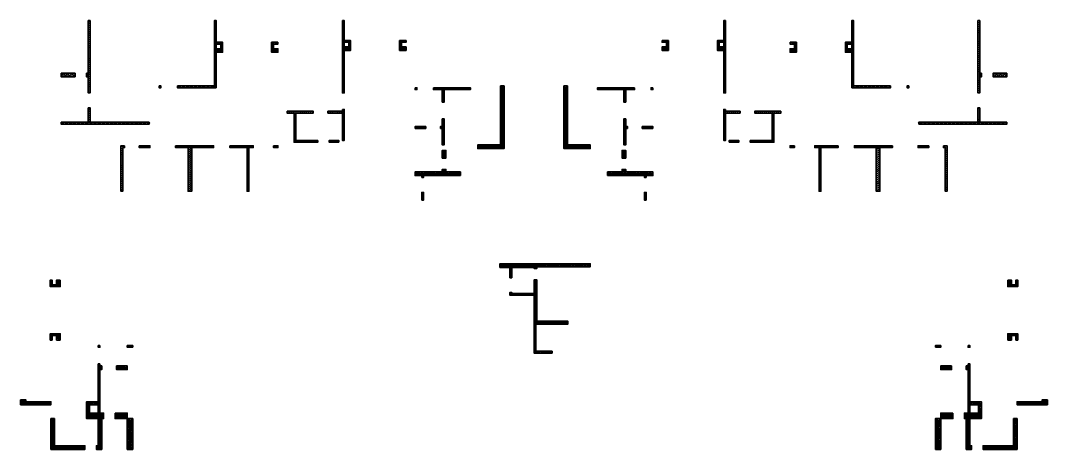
# Model space of a CAD drawing. Header units: millimetres. Extents: x 29 to 219483, y -15 to 28878.
# Drawn here: x 83772 to 140331, y 99 to 23725 of the extents above; entities that cross this region are included whole.
import ezdxf

# ---------------------------------------------------------------- set-up
doc = ezdxf.new("R2010")
doc.units = ezdxf.units.MM
doc.layers.add('changes', color=7, linetype='Continuous')
doc.layers.add('S-COL HATCH', color=9, linetype='Continuous', lineweight=0)
doc.layers.add('S-COLS', color=5, linetype='Continuous', lineweight=35)
pattern_1 = [(45, (-31355720.326, 20722934.52), (0, 84.85281374), [180, -60]), (135, (-31355677.9, 20722976.945), (7e-15, 84.85281374), [180, -60])]
pattern_2 = [(45, (-31795021.83, 20722934.52), (0, 113.13708499), [240, -80]), (135, (-31794965.26, 20722991.09), (9e-15, 113.13708499), [240, -80])]
pattern_3 = [(45, (-31354688.235, 21105015.145), (0, 84.85281374), [180, -60]), (135, (-31354645.81, 21105057.57), (7e-15, 84.85281374), [180, -60])]
pattern_4 = [(45, (-31355720.34, 20769172.47), (0, 84.85281374), [180, -60]), (135, (-31355677.91, 20769214.9), (7e-15, 84.85281374), [180, -60])]
pattern_5 = [(45, (-31796421.86, 20722934.54), (0, 113.13708499), [240, -80]), (135, (-31796365.29, 20722991.11), (9e-15, 113.13708499), [240, -80])]
pattern_6 = [(45, (-31090211.604, 20641732.886), (0, 84.85281374), [180, -60]), (135, (-31090169.18, 20641775.31), (7e-15, 84.85281374), [180, -60])]
pattern_7 = [(45, (-31083161.56, 20641832.9), (0, 84.85281374), [180, -60]), (135, (-31083119.13, 20641875.324), (7e-15, 84.85281374), [180, -60])]
pattern_8 = [(315, (21103954.563, 31375723.854), (84.85281374, -2e-14), [180, -60]), (45, (21103996.99, 31375681.43), (84.85281374, -2e-14), [180, -60])]
pattern_9 = [(45, (-31102401.53, 20629047.31), (0, 84.85281374), [180, -60]), (135, (-31102359.1, 20629089.737), (7e-15, 84.85281374), [180, -60])]
pattern_10 = [(315, (21103954.563, 31375723.836), (84.85281374, -2e-14), [180, -60]), (45, (21103996.99, 31375681.41), (84.85281374, -2e-14), [180, -60])]
pattern_11 = [(315, (-31090211.604, 20694843.886), (84.85281374, -1e-14), [180, -60]), (45, (-31090169.18, 20694801.46), (84.85281374, -2e-14), [180, -60])]
pattern_12 = [(45, (-31348877.827, 21106315.34), (0, 84.85281374), [180, -60]), (135, (-31348835.4, 21106357.77), (7e-15, 84.85281374), [180, -60])]
pattern_13 = [(45, (-31349887.82, 21106315.34), (0, 84.85281374), [180, -60]), (135, (-31349845.396, 21106357.77), (7e-15, 84.85281374), [180, -60])]
pattern_14 = [(45, (-31092440.94, 20628157.467), (0, 84.85281374), [180, -60]), (135, (-31092398.51, 20628199.893), (7e-15, 84.85281374), [180, -60])]
pattern_15 = [(45, (-31350990.33, 20943799.52), (0, 84.85281374), [180, -60]), (135, (-31350947.905, 20943841.946), (7e-15, 84.85281374), [180, -60])]
pattern_16 = [(45, (-31092440.94, 20681268.277), (0, 84.85281374), [180, -60]), (135, (-31092398.51, 20681310.703), (7e-15, 84.85281374), [180, -60])]

# ---------------------------------------------------------------- blocks, each defined once
blk = doc.blocks.new('A$Ca6b6972b')
at = {"layer": 'S-COL HATCH'}
h = blk.add_hatch(dxfattribs=at)
h.set_pattern_fill('AR-HBONE', color=256, scale=15)
h.set_pattern_definition(pattern_6)
edge = h.paths.add_edge_path()
edge.add_line((10779, 22426), (11129, 22426))
edge.add_line((11129, 22426), (11129, 22076))
edge.add_line((11129, 22076), (11029, 22076))
edge.add_line((11029, 22076), (11029, 22326))
edge.add_line((11029, 22326), (10779, 22326))
edge.add_line((10779, 22326), (10779, 22426))
h = blk.add_hatch(dxfattribs=at)
h.set_pattern_fill('AR-HBONE', color=256, scale=15)
h.set_pattern_definition([(45, (-31346340.994, 20824102.645), (0, 84.85281374), [180, -60]), (135, (-31346298.57, 20824145.07), (7e-15, 84.85281374), [180, -60])])
h.paths.add_polyline_path([(10779, 22076), (10779, 21876), (11129, 21876), (11129, 22076)])
h = blk.add_hatch(dxfattribs=at)
h.set_pattern_fill('AR-HBONE', color=256, scale=15)
h.set_pattern_definition(pattern_6)
edge = h.paths.add_edge_path()
edge.add_line((14179, 22426), (13829, 22426))
edge.add_line((13829, 22426), (13829, 22076))
edge.add_line((13829, 22076), (13929, 22076))
edge.add_line((13929, 22076), (13929, 22326))
edge.add_line((13929, 22326), (14179, 22326))
edge.add_line((14179, 22326), (14179, 22426))
h = blk.add_hatch(dxfattribs=at)
h.set_pattern_fill('AR-HBONE', color=256, scale=15)
h.set_pattern_definition([(45, (-31343291.04, 20824102.645), (0, 84.85281374), [180, -60]), (135, (-31343248.616, 20824145.07), (7e-15, 84.85281374), [180, -60])])
h.paths.add_polyline_path([(13829, 22076), (13829, 21876), (14179, 21876), (14179, 22076)])
h = blk.add_hatch(dxfattribs=at)
h.set_pattern_fill('AR-HBONE', color=256, scale=15)
h.set_pattern_definition(pattern_7)
edge = h.paths.add_edge_path()
edge.add_line((17829, 22526), (18179, 22526))
edge.add_line((18179, 22526), (18179, 22176))
edge.add_line((18179, 22176), (18079, 22176))
edge.add_line((18079, 22176), (18079, 22426))
edge.add_line((18079, 22426), (17829, 22426))
edge.add_line((17829, 22426), (17829, 22526))
h = blk.add_hatch(dxfattribs=at)
h.set_pattern_fill('AR-HBONE', color=256, scale=15)
h.set_pattern_definition([(45, (-31339290.95, 20824202.644), (0, 84.85281374), [180, -60]), (135, (-31339248.523, 20824245.07), (7e-15, 84.85281374), [180, -60])])
h.paths.add_polyline_path([(17829, 22176), (17829, 21976), (18179, 21976), (18179, 22176)])
h = blk.add_hatch(dxfattribs=at)
h.set_pattern_fill('AR-HBONE', color=256, scale=15)
h.set_pattern_definition(pattern_7)
edge = h.paths.add_edge_path()
edge.add_line((21229, 22526), (20879, 22526))
edge.add_line((20879, 22526), (20879, 22176))
edge.add_line((20879, 22176), (20979, 22176))
edge.add_line((20979, 22176), (20979, 22426))
edge.add_line((20979, 22426), (21229, 22426))
edge.add_line((21229, 22426), (21229, 22526))
h = blk.add_hatch(dxfattribs=at)
h.set_pattern_fill('AR-HBONE', color=256, scale=15)
h.set_pattern_definition([(45, (-31336241, 20824202.644), (0, 84.85281374), [180, -60]), (135, (-31336198.57, 20824245.07), (7e-15, 84.85281374), [180, -60])])
h.paths.add_polyline_path([(20879, 22176), (20879, 21976), (21229, 21976), (21229, 22176)])
h = blk.add_hatch(dxfattribs=at)
h.set_pattern_fill('AR-HBONE', color=256, scale=15)
h.set_pattern_definition(pattern_9)
edge = h.paths.add_edge_path()
edge.add_line((1989, 8976), (1639, 8976))
edge.add_line((1639, 8976), (1639, 9326))
edge.add_line((1639, 9326), (1739, 9326))
edge.add_line((1739, 9326), (1739, 9076))
edge.add_line((1739, 9076), (1989, 9076))
edge.add_line((1989, 9076), (1989, 8976))
h = blk.add_hatch(dxfattribs=at)
h.set_pattern_fill('AR-HBONE', color=256, scale=15, angle=-90)
h.set_pattern_definition(pattern_8)
h.paths.add_polyline_path([(1989, 8976), (2189, 8976), (2189, 9326), (1989, 9326)])
h = blk.add_hatch(dxfattribs=at)
h.set_pattern_fill('AR-HBONE', color=256, scale=15, angle=-90)
h.set_pattern_definition(pattern_10)
h.paths.add_polyline_path([(1989, 8976), (2189, 8976), (2189, 9326), (1989, 9326)])
h = blk.add_hatch(dxfattribs=at)
h.set_pattern_fill('AR-HBONE', color=256, scale=15)
h.set_pattern_definition(pattern_9)
edge = h.paths.add_edge_path()
edge.add_line((1989, 6376), (1639, 6376))
edge.add_line((1639, 6376), (1639, 6026))
edge.add_line((1639, 6026), (1739, 6026))
edge.add_line((1739, 6026), (1739, 6276))
edge.add_line((1739, 6276), (1989, 6276))
edge.add_line((1989, 6276), (1989, 6376))
h = blk.add_hatch(dxfattribs=at)
h.set_pattern_fill('AR-HBONE', color=256, scale=15, angle=-90)
h.set_pattern_definition(pattern_8)
h.paths.add_polyline_path([(1989, 6376), (2189, 6376), (2189, 6026), (1989, 6026)])
h = blk.add_hatch(dxfattribs=at)
h.set_pattern_fill('AR-HBONE', color=256, scale=15, angle=-90)
h.set_pattern_definition(pattern_10)
h.paths.add_polyline_path([(1989, 6026), (2189, 6026), (2189, 6376), (1989, 6376)])
h = blk.add_hatch(dxfattribs=at)
h.set_pattern_fill('AR-HBONE', color=256, scale=15, angle=-90)
h.set_pattern_definition([(315, (21106240.17, 31372203.845), (84.85281374, -2e-14), [180, -60]), (45, (21106282.595, 31372161.42), (84.85281374, -2e-14), [180, -60])])
h.paths.add_polyline_path([(4275, 5726), (4275, 5626), (4375, 5626), (4375, 5726)])
h = blk.add_hatch(dxfattribs=at)
h.set_pattern_fill('AR-HBONE', color=256, scale=15, angle=-90)
h.set_pattern_definition([(315, (21107940.21, 31376673.825), (84.85281374, -2e-14), [180, -60]), (45, (21107982.637, 31376631.4), (84.85281374, -2e-14), [180, -60])])
h.paths.add_polyline_path([(6175, 5726), (5875, 5726), (5875, 5626), (6175, 5626)])
h = blk.add_hatch(dxfattribs=at)
h.set_pattern_fill('AR-HBONE', color=256, scale=15, angle=-90)
h.set_pattern_definition([(315, (21106240.17, 31371193.857), (84.85281374, -2e-14), [180, -60]), (45, (21106282.595, 31371151.43), (84.85281374, -2e-14), [180, -60])])
h.paths.add_polyline_path([(4275, 4716), (4275, 2000), (4375, 2000), (4375, 4716)])
h = blk.add_hatch(dxfattribs=at)
h.set_pattern_fill('AR-HBONE', color=256, scale=15)
h.set_pattern_definition([(45, (-31362017.66, 21106363.37), (0, 84.85281374), [180, -60]), (135, (-31361975.23, 21106405.8), (7e-15, 84.85281374), [180, -60])])
h.paths.add_polyline_path([(4375, 4398), (4475, 4398), (4475, 4598), (4375, 4598)])
h = blk.add_hatch(dxfattribs=at)
h.set_pattern_fill('AR-HBONE', color=256, scale=15)
h.set_pattern_definition([(45, (-31361107.653, 21106363.37), (0, 84.85281374), [180, -60]), (135, (-31361065.227, 21106405.8), (7e-15, 84.85281374), [180, -60])])
h.paths.add_polyline_path([(5875, 4398), (5875, 4598), (5285, 4598), (5285, 4398)])
h = blk.add_hatch(dxfattribs=at)
h.set_pattern_fill('AR-HBONE', color=256, scale=15, angle=-90)
h.set_pattern_definition(pattern_11)
h.paths.add_polyline_path([(0, 2726), (200, 2726), (300, 2726), (300, 2626), (1675, 2626), (1675, 2466), (0, 2466)])
h = blk.add_hatch(dxfattribs=at)
h.set_pattern_fill('AR-HBONE', color=256, scale=15)
h.set_pattern_definition([(45, (-31100345.92, 20625022.12), (0, 84.85281374), [180, -60]), (135, (-31100303.495, 20625064.55), (7e-15, 84.85281374), [180, -60])])
h.paths.add_polyline_path([(4275, 2625), (3635, 2625), (3635, 2000), (3795, 2000), (3795, 2466), (4275, 2466)])
h = blk.add_hatch(dxfattribs=at)
h.set_pattern_fill('AR-HBONE', color=256, scale=15, angle=-90)
h.set_pattern_definition(pattern_11)
edge = h.paths.add_edge_path()
edge.add_line((1875, 1700), (1875, 200))
edge.add_line((1875, 200), (3545, 200))
edge.add_line((3545, 200), (3545, 0))
edge.add_line((3545, 0), (1675, 0))
edge.add_line((1675, 0), (1675, 1700))
edge.add_line((1675, 1700), (1875, 1700))
h = blk.add_hatch(dxfattribs=at)
h.set_pattern_fill('AR-HBONE', color=256, scale=15)
h.set_pattern_definition([(45, (-31362507.66, 21103765.56), (0, 84.85281374), [180, -60]), (135, (-31362465.23, 21103807.99), (7e-15, 84.85281374), [180, -60])])
h.paths.add_polyline_path([(4575, 1700), (4575, 2000), (3635, 2000), (3635, 1700)])
h = blk.add_hatch(dxfattribs=at)
h.set_pattern_fill('AR-HBONE', color=256, scale=15, angle=-90)
h.set_pattern_definition(pattern_11)
h.paths.add_polyline_path([(4275, 200), (4175, 200), (4175, 0), (4475, 0), (4475, 1700), (4275, 1700)])
h = blk.add_hatch(dxfattribs=at)
h.set_pattern_fill('AR-HBONE', color=256, scale=15)
h.set_pattern_definition([(45, (-31361107.653, 21103765.56), (0, 84.85281374), [180, -60]), (135, (-31361065.227, 21103807.99), (7e-15, 84.85281374), [180, -60])])
h.paths.add_polyline_path([(5875, 1700), (5875, 2000), (5205, 2000), (5205, 1700)])
h = blk.add_hatch(dxfattribs=at)
h.set_pattern_fill('AR-HBONE', color=256, scale=15, angle=-90)
h.set_pattern_definition([(315, (21107940.21, 31371048.637), (84.85281374, -2e-14), [180, -60]), (45, (21107982.637, 31371006.21), (84.85281374, -2e-14), [180, -60])])
h.paths.add_polyline_path([(5875, 0), (6175, 0), (6175, 1700), (5875, 1700)])
at = {"layer": 'S-COLS'}
for points in [[(10779, 22426), (11129, 22426), (11129, 22076), (11029, 22076), (11029, 22326), (10779, 22326), (10779, 22426)], [(14179, 22426), (13829, 22426), (13829, 22076), (13929, 22076), (13929, 22326), (14179, 22326), (14179, 22426)], [(17829, 22526), (18179, 22526), (18179, 22176), (18079, 22176), (18079, 22426), (17829, 22426), (17829, 22526)], [(21229, 22526), (20879, 22526), (20879, 22176), (20979, 22176), (20979, 22426), (21229, 22426), (21229, 22526)], [(1875, 1700), (1875, 200), (3545, 200), (3545, 0), (1675, 0), (1675, 1700), (1875, 1700)]]:
    blk.add_lwpolyline(points, dxfattribs=at)
at = {"layer": 'S-COLS', "elevation": 0}
for points in [[(10779, 22076), (11129, 22076), (11129, 21876), (10779, 21876)], [(13829, 22076), (14179, 22076), (14179, 21876), (13829, 21876)], [(2189, 9326), (2189, 8976), (1989, 8976), (1989, 9326)], [(2189, 6026), (2189, 6376), (1989, 6376), (1989, 6026)], [(4375, 5726), (4375, 5626), (4275, 5626), (4275, 5726)], [(6175, 5626), (6175, 5726), (5875, 5726), (5875, 5626)], [(4375, 4716), (4375, 2000), (4275, 2000), (4275, 4716)], [(4375, 4598), (4475, 4598), (4475, 4398), (4375, 4398)], [(5285, 4598), (5875, 4598), (5875, 4398), (5285, 4398)], [(0, 2726), (200, 2726), (300, 2726), (300, 2626), (1675, 2626), (1675, 2466), (0, 2466)], [(3635, 2000), (4575, 2000), (4575, 1700), (3635, 1700)], [(4275, 200), (4175, 200), (4175, 0), (4475, 0), (4475, 1700), (4275, 1700)], [(5205, 2000), (5875, 2000), (5875, 1700), (5205, 1700)], [(6175, 0), (6175, 1700), (5875, 1700), (5875, 0)]]:
    blk.add_lwpolyline(points, close=True, dxfattribs=at)
at = {"layer": 'S-COLS'}
for points in [[(17829, 22176), (18179, 22176), (18179, 21976), (17829, 21976)], [(20879, 22176), (21229, 22176), (21229, 21976), (20879, 21976)]]:
    blk.add_lwpolyline(points, close=True, dxfattribs=at)
at = {"layer": 'S-COLS', "elevation": 0}
for points in [[(1989, 8976), (1639, 8976), (1639, 9326), (1739, 9326), (1739, 9076), (1989, 9076), (1989, 8976)], [(1989, 6376), (1639, 6376), (1639, 6026), (1739, 6026), (1739, 6276), (1989, 6276), (1989, 6376)], [(4275, 2625), (3635, 2625), (3635, 2000), (3795, 2000), (3795, 2466), (4275, 2466), (4275, 2625)]]:
    blk.add_lwpolyline(points, dxfattribs=at)
blk = doc.blocks.new('A$C9134d95b')
at = {"layer": 'S-COL HATCH'}
h = blk.add_hatch(dxfattribs=at)
h.set_pattern_fill('AR-HBONE', color=256, scale=20)
h.set_pattern_definition(pattern_2)
h.paths.add_polyline_path([(1600, 10050), (1500, 10050), (1500, 6060), (1600, 6060)])
h = blk.add_hatch(dxfattribs=at)
h.set_pattern_fill('AR-HBONE', color=256, scale=20)
h.set_pattern_definition(pattern_2)
h.paths.add_polyline_path([(8550, 10050), (8450, 10050), (8450, 6350), (8550, 6350)])
h = blk.add_hatch(dxfattribs=at)
h.set_pattern_fill('AR-HBONE', color=256, scale=15)
h.set_pattern_definition(pattern_3)
h.paths.add_polyline_path([(15600, 10050), (15500, 10050), (15500, 6060), (15600, 6060)])
h = blk.add_hatch(dxfattribs=at)
h.set_pattern_fill('AR-HBONE', color=256, scale=15)
h.set_pattern_definition(pattern_3)
h.paths.add_polyline_path([(36500, 10050), (36600, 10050), (36600, 6060), (36500, 6060)])
h = blk.add_hatch(dxfattribs=at)
h.set_pattern_fill('AR-HBONE', color=256, scale=20)
h.set_pattern_definition(pattern_2)
h.paths.add_polyline_path([(43550, 10050), (43650, 10050), (43650, 6350), (43550, 6350)])
h = blk.add_hatch(dxfattribs=at)
h.set_pattern_fill('AR-HBONE', color=256, scale=20)
h.set_pattern_definition(pattern_2)
h.paths.add_polyline_path([(50500, 10050), (50600, 10050), (50600, 6060), (50500, 6060)])
h = blk.add_hatch(dxfattribs=at)
h.set_pattern_fill('AR-HBONE', color=256, scale=20)
h.set_pattern_definition(pattern_5)
h.paths.add_polyline_path([(0, 7150), (0, 6950), (770, 6950), (770, 7150)])
h = blk.add_hatch(dxfattribs=at)
h.set_pattern_fill('AR-HBONE', color=256, scale=20)
h.set_pattern_definition(pattern_2)
h.paths.add_polyline_path([(1400, 7150), (1400, 6950), (1500, 6950), (1500, 7150)])
h = blk.add_hatch(dxfattribs=at)
h.set_pattern_fill('AR-HBONE', color=256, scale=20)
h.set_pattern_definition(pattern_2)
h.paths.add_polyline_path([(50700, 7150), (50700, 6950), (50600, 6950), (50600, 7150)])
h = blk.add_hatch(dxfattribs=at)
h.set_pattern_fill('AR-HBONE', color=256, scale=20)
h.set_pattern_definition(pattern_5)
h.paths.add_polyline_path([(52100, 6950), (52100, 7150), (51330, 7150), (51330, 6950)])
h = blk.add_hatch(dxfattribs=at)
h.set_pattern_fill('AR-HBONE', color=256, scale=15)
h.set_pattern_definition(pattern_3)
h.paths.add_polyline_path([(5500, 6450), (5400, 6450), (5400, 6350), (5500, 6350)])
h = blk.add_hatch(dxfattribs=at)
h.set_pattern_fill('AR-HBONE', color=256, scale=20)
h.set_pattern_definition(pattern_2)
h.paths.add_polyline_path([(8450, 6450), (6410, 6450), (6410, 6350), (8450, 6350)])
h = blk.add_hatch(dxfattribs=at)
h.set_pattern_fill('AR-HBONE', color=256, scale=15)
h.set_pattern_definition(pattern_13)
h.paths.add_polyline_path([(19600, 6250), (19600, 6350), (19500, 6350), (19500, 6250)])
h = blk.add_hatch(dxfattribs=at)
h.set_pattern_fill('AR-HBONE', color=256, scale=15)
h.set_pattern_definition(pattern_1)
h.paths.add_polyline_path([(20090, 4210), (19500, 4210), (19500, 4110), (20090, 4110)])
h.paths.add_polyline_path([(21100, 4640), (21000, 4640), (21000, 3200), (21100, 3200)])
h.paths.add_polyline_path([(21000, 4210), (20900, 4210), (20900, 4110), (21000, 4110)])
h.paths.add_polyline_path([(21100, 6250), (21000, 6250), (21000, 5550), (21100, 5550)])
h = blk.add_hatch(dxfattribs=at)
h.set_pattern_fill('AR-HBONE', color=256, scale=15)
h.set_pattern_definition(pattern_12)
h.paths.add_polyline_path([(22550, 6250), (22550, 6350), (20510, 6350), (20510, 6250)])
h = blk.add_hatch(dxfattribs=at)
h.set_pattern_fill('AR-HBONE', color=256, scale=15)
h.set_pattern_definition(pattern_14)
h.paths.add_polyline_path([(24200, 6450), (24400, 6450), (24400, 3000), (22950, 3000), (22950, 3200), (24200, 3200)])
h = blk.add_hatch(dxfattribs=at)
h.set_pattern_fill('AR-HBONE', color=256, scale=15)
h.set_pattern_definition(pattern_14)
h.paths.add_polyline_path([(27900, 6450), (27700, 6450), (27700, 3000), (29150, 3000), (29150, 3200), (27900, 3200)])
h = blk.add_hatch(dxfattribs=at)
h.set_pattern_fill('AR-HBONE', color=256, scale=15)
h.set_pattern_definition(pattern_12)
h.paths.add_polyline_path([(31590, 6250), (31590, 6350), (29550, 6350), (29550, 6250)])
h = blk.add_hatch(dxfattribs=at)
h.set_pattern_fill('AR-HBONE', color=256, scale=15)
h.set_pattern_definition(pattern_1)
h.paths.add_polyline_path([(32010, 4210), (32600, 4210), (32600, 4110), (32010, 4110)])
h.paths.add_polyline_path([(31000, 4640), (31100, 4640), (31100, 3200), (31000, 3200)])
h.paths.add_polyline_path([(31100, 4210), (31200, 4210), (31200, 4110), (31100, 4110)])
h.paths.add_polyline_path([(31000, 6250), (31100, 6250), (31100, 5550), (31000, 5550)])
h = blk.add_hatch(dxfattribs=at)
h.set_pattern_fill('AR-HBONE', color=256, scale=15)
h.set_pattern_definition(pattern_13)
h.paths.add_polyline_path([(32500, 6350), (32500, 6250), (32600, 6250), (32600, 6350)])
h = blk.add_hatch(dxfattribs=at)
h.set_pattern_fill('AR-HBONE', color=256, scale=20)
h.set_pattern_definition(pattern_2)
h.paths.add_polyline_path([(43650, 6450), (45690, 6450), (45690, 6350), (43650, 6350)])
h = blk.add_hatch(dxfattribs=at)
h.set_pattern_fill('AR-HBONE', color=256, scale=15)
h.set_pattern_definition(pattern_3)
h.paths.add_polyline_path([(46600, 6450), (46700, 6450), (46700, 6350), (46600, 6350)])
h = blk.add_hatch(dxfattribs=at)
h.set_pattern_fill('AR-HBONE', color=256, scale=20)
h.set_pattern_definition(pattern_2)
h.paths.add_polyline_path([(1600, 5250), (1500, 5250), (1500, 4450), (1600, 4450)])
h = blk.add_hatch(dxfattribs=at)
h.set_pattern_fill('AR-HBONE', color=256, scale=20)
h.set_pattern_definition(pattern_2)
h.paths.add_polyline_path([(15600, 5150), (15500, 5150), (15500, 3450), (15600, 3450)])
h = blk.add_hatch(dxfattribs=at)
h.set_pattern_fill('AR-HBONE', color=256, scale=20)
h.set_pattern_definition(pattern_2)
h.paths.add_polyline_path([(36500, 5150), (36600, 5150), (36600, 3450), (36500, 3450)])
h = blk.add_hatch(dxfattribs=at)
h.set_pattern_fill('AR-HBONE', color=256, scale=20)
h.set_pattern_definition(pattern_2)
h.paths.add_polyline_path([(50500, 5250), (50600, 5250), (50600, 4450), (50500, 4450)])
h = blk.add_hatch(dxfattribs=at)
h.set_pattern_fill('AR-HBONE', color=256, scale=20)
h.set_pattern_definition(pattern_2)
h.paths.add_polyline_path([(12450, 5050), (12450, 4950), (13890, 4950), (13890, 5050)])
h = blk.add_hatch(dxfattribs=at)
h.set_pattern_fill('AR-HBONE', color=256, scale=20)
h.set_pattern_definition(pattern_2)
h.paths.add_polyline_path([(12840, 3450), (12940, 3450), (12940, 4950), (12840, 4950)])
h = blk.add_hatch(dxfattribs=at)
h.set_pattern_fill('AR-HBONE', color=256, scale=20)
h.set_pattern_definition(pattern_2)
h.paths.add_polyline_path([(15500, 5050), (14700, 5050), (14700, 4950), (15500, 4950)])
h = blk.add_hatch(dxfattribs=at)
h.set_pattern_fill('AR-HBONE', color=256, scale=20)
h.set_pattern_definition(pattern_2)
h.paths.add_polyline_path([(36600, 5050), (37400, 5050), (37400, 4950), (36600, 4950)])
h = blk.add_hatch(dxfattribs=at)
h.set_pattern_fill('AR-HBONE', color=256, scale=20)
h.set_pattern_definition(pattern_2)
h.paths.add_polyline_path([(39650, 5050), (39650, 4950), (38210, 4950), (38210, 5050)])
h = blk.add_hatch(dxfattribs=at)
h.set_pattern_fill('AR-HBONE', color=256, scale=20)
h.set_pattern_definition(pattern_2)
h.paths.add_polyline_path([(39260, 3450), (39160, 3450), (39160, 4950), (39260, 4950)])
h = blk.add_hatch(dxfattribs=at)
h.set_pattern_fill('AR-HBONE', color=256, scale=20)
h.set_pattern_definition(pattern_2)
h.paths.add_polyline_path([(4900, 4450), (0, 4450), (0, 4350), (4900, 4350)])
h = blk.add_hatch(dxfattribs=at)
h.set_pattern_fill('AR-HBONE', color=256, scale=20)
h.set_pattern_definition(pattern_2)
h.paths.add_polyline_path([(47200, 4450), (52100, 4450), (52100, 4350), (47200, 4350)])
h = blk.add_hatch(dxfattribs=at)
h.set_pattern_fill('AR-HBONE', color=256, scale=20)
h.set_pattern_definition(pattern_2)
h.paths.add_polyline_path([(12840, 3450), (12840, 3350), (14140, 3350), (14140, 3450)])
h = blk.add_hatch(dxfattribs=at)
h.set_pattern_fill('AR-HBONE', color=256, scale=20)
h.set_pattern_definition(pattern_2)
h.paths.add_polyline_path([(15300, 3450), (14770, 3450), (14770, 3350), (15300, 3350)])
h = blk.add_hatch(dxfattribs=at)
h.set_pattern_fill('AR-HBONE', color=256, scale=20)
h.set_pattern_definition(pattern_2)
h.paths.add_polyline_path([(36800, 3450), (37330, 3450), (37330, 3350), (36800, 3350)])
h = blk.add_hatch(dxfattribs=at)
h.set_pattern_fill('AR-HBONE', color=256, scale=20)
h.set_pattern_definition(pattern_2)
h.paths.add_polyline_path([(39260, 3450), (39260, 3350), (37960, 3350), (37960, 3450)])
h = blk.add_hatch(dxfattribs=at)
h.set_pattern_fill('AR-HBONE', color=256, scale=20)
h.set_pattern_definition(pattern_2)
h.paths.add_polyline_path([(3400, 3050), (3500, 3050), (3500, 3150), (3300, 3150), (3300, 651), (3400, 651)])
h = blk.add_hatch(dxfattribs=at)
h.set_pattern_fill('AR-HBONE', color=256, scale=20)
h.set_pattern_definition(pattern_2)
h.paths.add_polyline_path([(4900, 3150), (4310, 3150), (4310, 3050), (4900, 3050)])
h = blk.add_hatch(dxfattribs=at)
h.set_pattern_fill('AR-HBONE', color=256, scale=20)
h.set_pattern_definition(pattern_2)
h.paths.add_polyline_path([(8400, 3050), (8400, 3150), (6310, 3150), (6310, 3050)])
h = blk.add_hatch(dxfattribs=at)
h.set_pattern_fill('AR-HBONE', color=256, scale=20)
h.set_pattern_definition(pattern_2)
h.paths.add_polyline_path([(7000, 650), (7200, 650), (7200, 3050), (7000, 3050)])
h = blk.add_hatch(dxfattribs=at)
h.set_pattern_fill('AR-HBONE', color=256, scale=20)
h.set_pattern_definition(pattern_2)
h.paths.add_polyline_path([(10590, 3150), (9300, 3150), (9300, 3050), (10590, 3050)])
h = blk.add_hatch(dxfattribs=at)
h.set_pattern_fill('AR-HBONE', color=256, scale=20)
h.set_pattern_definition(pattern_2)
h.paths.add_polyline_path([(10350, 3050), (10250, 3050), (10250, 650), (10350, 650)])
h = blk.add_hatch(dxfattribs=at)
h.set_pattern_fill('AR-HBONE', color=256, scale=20)
h.set_pattern_definition(pattern_2)
h.paths.add_polyline_path([(11950, 3150), (11710, 3150), (11710, 3050), (11950, 3050)])
h = blk.add_hatch(dxfattribs=at)
h.set_pattern_fill('AR-HBONE', color=256, scale=15)
h.set_pattern_definition(pattern_14)
h.paths.add_polyline_path([(21000, 1710), (21200, 1710), (21200, 1845), (21000, 1845)])
h.paths.add_polyline_path([(21000, 2475), (21200, 2475), (21200, 2900), (21000, 2900)])
h = blk.add_hatch(dxfattribs=at)
h.set_pattern_fill('AR-HBONE', color=256, scale=15)
h.set_pattern_definition(pattern_14)
h.paths.add_polyline_path([(31100, 1710), (30900, 1710), (30900, 1845), (31100, 1845)])
h.paths.add_polyline_path([(31100, 2475), (30900, 2475), (30900, 2900), (31100, 2900)])
h = blk.add_hatch(dxfattribs=at)
h.set_pattern_fill('AR-HBONE', color=256, scale=20)
h.set_pattern_definition(pattern_2)
h.paths.add_polyline_path([(40150, 3150), (40390, 3150), (40390, 3050), (40150, 3050)])
h = blk.add_hatch(dxfattribs=at)
h.set_pattern_fill('AR-HBONE', color=256, scale=20)
h.set_pattern_definition(pattern_2)
h.paths.add_polyline_path([(41510, 3150), (42800, 3150), (42800, 3050), (41510, 3050)])
h = blk.add_hatch(dxfattribs=at)
h.set_pattern_fill('AR-HBONE', color=256, scale=20)
h.set_pattern_definition(pattern_2)
h.paths.add_polyline_path([(41750, 3050), (41850, 3050), (41850, 650), (41750, 650)])
h = blk.add_hatch(dxfattribs=at)
h.set_pattern_fill('AR-HBONE', color=256, scale=20)
h.set_pattern_definition(pattern_2)
h.paths.add_polyline_path([(43700, 3050), (43700, 3150), (45790, 3150), (45790, 3050)])
h = blk.add_hatch(dxfattribs=at)
h.set_pattern_fill('AR-HBONE', color=256, scale=20)
h.set_pattern_definition(pattern_2)
h.paths.add_polyline_path([(45100, 3050), (44900, 3050), (44900, 650), (45100, 650)])
h = blk.add_hatch(dxfattribs=at)
h.set_pattern_fill('AR-HBONE', color=256, scale=20)
h.set_pattern_definition(pattern_2)
h.paths.add_polyline_path([(47200, 3150), (47790, 3150), (47790, 3050), (47200, 3050)])
h = blk.add_hatch(dxfattribs=at)
h.set_pattern_fill('AR-HBONE', color=256, scale=20)
h.set_pattern_definition(pattern_2)
h.paths.add_polyline_path([(48700, 3050), (48600, 3050), (48600, 3150), (48800, 3150), (48800, 651), (48700, 651)])
h = blk.add_hatch(dxfattribs=at)
h.set_pattern_fill('AR-HBONE', color=256, scale=15)
h.set_pattern_definition(pattern_15)
h.paths.add_polyline_path([(19500, 1710), (19500, 1510), (22000, 1510), (22000, 1710)])
h = blk.add_hatch(dxfattribs=at)
h.set_pattern_fill('AR-HBONE', color=256, scale=15)
h.set_pattern_definition(pattern_15)
h.paths.add_polyline_path([(30100, 1710), (30100, 1510), (32600, 1510), (32600, 1710)])
h = blk.add_hatch(dxfattribs=at)
h.set_pattern_fill('AR-HBONE', color=256, scale=15)
h.set_pattern_definition(pattern_4)
h.paths.add_polyline_path([(19970, 580), (19870, 580), (19870, 160), (19970, 160)])
h.paths.add_polyline_path([(19970, 1510), (19870, 1510), (19870, 1410), (19970, 1410)])
h = blk.add_hatch(dxfattribs=at)
h.set_pattern_fill('AR-HBONE', color=256, scale=15)
h.set_pattern_definition(pattern_4)
h.paths.add_polyline_path([(32130, 580), (32230, 580), (32230, 160), (32130, 160)])
h.paths.add_polyline_path([(32130, 1510), (32230, 1510), (32230, 1410), (32130, 1410)])
h = blk.add_hatch(dxfattribs=at)
h.set_pattern_fill('AR-HBONE', color=256, scale=15)
h.set_pattern_definition(pattern_16)
h.paths.add_polyline_path([(24170, -3350), (24170, -3550), (24720, -3550), (24720, -4120), (24820, -4120), (24820, -3550), (26050, -3550), (26050, -3605), (26210, -3605), (26210, -3510), (29150, -3510), (29150, -3350)])
h = blk.add_hatch(dxfattribs=at)
h.set_pattern_fill('AR-HBONE', color=256, scale=15)
h.set_pattern_definition(pattern_16)
h.paths.add_polyline_path([(26210, -4235), (26050, -4235), (26050, -4980), (24820, -4980), (24820, -4930), (24720, -4930), (24720, -5080), (26050, -5080), (26050, -8270), (26150, -8270), (27050, -8270), (27050, -8170), (26150, -8170), (26150, -6670), (27920, -6670), (27920, -6510), (26210, -6510)])
at = {"layer": 'S-COLS', "elevation": 0}
for points in [[(1500, 10050), (1600, 10050), (1600, 6060), (1500, 6060)], [(8550, 6350), (8450, 6350), (8450, 10050), (8550, 10050)], [(15500, 10050), (15600, 10050), (15600, 6060), (15500, 6060)], [(36600, 10050), (36500, 10050), (36500, 6060), (36600, 6060)], [(43550, 6350), (43650, 6350), (43650, 10050), (43550, 10050)], [(50600, 10050), (50500, 10050), (50500, 6060), (50600, 6060)], [(0, 7150), (770, 7150), (770, 6950), (0, 6950)], [(52100, 7150), (51330, 7150), (51330, 6950), (52100, 6950)], [(5400, 6450), (5500, 6450), (5500, 6350), (5400, 6350)], [(6410, 6450), (8450, 6450), (8450, 6350), (6410, 6350)], [(19500, 6350), (19600, 6350), (19600, 6250), (19500, 6250)], [(20510, 6350), (22550, 6350), (22550, 6250), (20510, 6250)], [(21000, 5550), (21100, 5550), (21100, 6250), (21000, 6250)], [(24200, 6450), (24400, 6450), (24400, 3000), (22950, 3000), (22950, 3200), (24200, 3200)], [(27900, 6450), (27700, 6450), (27700, 3000), (29150, 3000), (29150, 3200), (27900, 3200)], [(31590, 6350), (29550, 6350), (29550, 6250), (31590, 6250)], [(31100, 5550), (31000, 5550), (31000, 6250), (31100, 6250)], [(32600, 6350), (32500, 6350), (32500, 6250), (32600, 6250)], [(45690, 6450), (43650, 6450), (43650, 6350), (45690, 6350)], [(46700, 6450), (46600, 6450), (46600, 6350), (46700, 6350)], [(1500, 5250), (1600, 5250), (1600, 4450), (1500, 4450)], [(15500, 5150), (15600, 5150), (15600, 3450), (15500, 3450)], [(36600, 5150), (36500, 5150), (36500, 3450), (36600, 3450)], [(50600, 5250), (50500, 5250), (50500, 4450), (50600, 4450)], [(12450, 5050), (13890, 5050), (13890, 4950), (12450, 4950)], [(14700, 5050), (15500, 5050), (15500, 4950), (14700, 4950)], [(21000, 4640), (21100, 4640), (21100, 3200), (21000, 3200)], [(31100, 4640), (31000, 4640), (31000, 3200), (31100, 3200)], [(37400, 5050), (36600, 5050), (36600, 4950), (37400, 4950)], [(39650, 5050), (38210, 5050), (38210, 4950), (39650, 4950)], [(0, 4450), (4850, 4450), (4850, 4350), (0, 4350)], [(19500, 4110), (20090, 4110), (20090, 4210), (19500, 4210)], [(20900, 4110), (21000, 4110), (21000, 4210), (20900, 4210)], [(31200, 4110), (31100, 4110), (31100, 4210), (31200, 4210)], [(32600, 4110), (32010, 4110), (32010, 4210), (32600, 4210)], [(52100, 4450), (47250, 4450), (47250, 4350), (52100, 4350)], [(15300, 3350), (14770, 3350), (14770, 3450), (15300, 3450)], [(36800, 3350), (37330, 3350), (37330, 3450), (36800, 3450)], [(4310, 3150), (4900, 3150), (4900, 3050), (4310, 3050)], [(6310, 3150), (8400, 3150), (8400, 3050), (6310, 3050)], [(7000, 3050), (7200, 3050), (7200, 650), (7000, 650)], [(9300, 3150), (10590, 3150), (10590, 3050), (9300, 3050)], [(10250, 3050), (10350, 3050), (10350, 650), (10250, 650)], [(11710, 3150), (11950, 3150), (11950, 3050), (11710, 3050)], [(21000, 2475), (21200, 2475), (21200, 2900), (21000, 2900)], [(31100, 2475), (30900, 2475), (30900, 2900), (31100, 2900)], [(40390, 3150), (40150, 3150), (40150, 3050), (40390, 3050)], [(42800, 3150), (41510, 3150), (41510, 3050), (42800, 3050)], [(41850, 3050), (41750, 3050), (41750, 650), (41850, 650)], [(45790, 3150), (43700, 3150), (43700, 3050), (45790, 3050)], [(45100, 3050), (44900, 3050), (44900, 650), (45100, 650)], [(47790, 3150), (47200, 3150), (47200, 3050), (47790, 3050)], [(22000, 1510), (19500, 1510), (19500, 1710), (22000, 1710)], [(21000, 1710), (21200, 1710), (21200, 1845), (21000, 1845)], [(30100, 1510), (32600, 1510), (32600, 1710), (30100, 1710)], [(31100, 1710), (30900, 1710), (30900, 1845), (31100, 1845)], [(19870, 1410), (19970, 1410), (19970, 1510), (19870, 1510)], [(32230, 1410), (32130, 1410), (32130, 1510), (32230, 1510)], [(19870, 160), (19970, 160), (19970, 580), (19870, 580)], [(32230, 160), (32130, 160), (32130, 580), (32230, 580)], [(24820, -3550), (24820, -4120), (24720, -4120), (24720, -3550), (24170, -3550), (24170, -3350), (29150, -3350), (29150, -3510), (26210, -3510), (26210, -3605), (26050, -3605), (26050, -3550)], [(26050, -5080), (24720, -5080), (24720, -4930), (24820, -4930), (24820, -4980), (26050, -4980), (26050, -4235), (26210, -4235), (26210, -6510), (27920, -6510), (27920, -6670), (26150, -6670), (26150, -8170), (27050, -8170), (27050, -8270), (26150, -8270), (26150, -8270), (26050, -8270)]]:
    blk.add_lwpolyline(points, close=True, dxfattribs=at)
at = {"layer": 'S-COLS'}
for points in [[(1400, 7150), (1500, 7150), (1500, 6950), (1400, 6950)], [(50700, 7150), (50600, 7150), (50600, 6950), (50700, 6950)]]:
    blk.add_lwpolyline(points, close=True, dxfattribs=at)
at = {"layer": 'S-COLS', "color": 5, "elevation": 0}
for points in [[(12840, 3450), (12940, 3450), (12940, 4950), (12840, 4950)], [(39260, 3450), (39160, 3450), (39160, 4950), (39260, 4950)], [(14140, 3450), (12840, 3450), (12840, 3350), (14140, 3350)], [(37960, 3450), (39260, 3450), (39260, 3350), (37960, 3350)]]:
    blk.add_lwpolyline(points, close=True, dxfattribs=at)
at = {"layer": 'S-COLS', "elevation": 0}
for points in [[(3500, 3150), (3300, 3150), (3300, 651), (3400, 651), (3400, 3050), (3500, 3050), (3500, 3150)], [(48600, 3150), (48800, 3150), (48800, 651), (48700, 651), (48700, 3050), (48600, 3050), (48600, 3150)]]:
    blk.add_lwpolyline(points, dxfattribs=at)
at = {"layer": 'changes'}
blk.add_blockref('A$Ca6b6972b', (-2229, -13576, 0), dxfattribs=at)
at = {"layer": 'changes', "xscale": -1}
blk.add_blockref('A$Ca6b6972b', (54329, -13576, 0), dxfattribs=at)

msp = doc.modelspace()

# ---------------------------------------------------------------- block references
at = {"layer": 'changes'}
msp.add_blockref('A$C9134d95b', (86002, 13675), dxfattribs=at)

doc.saveas('drawing.dxf')
